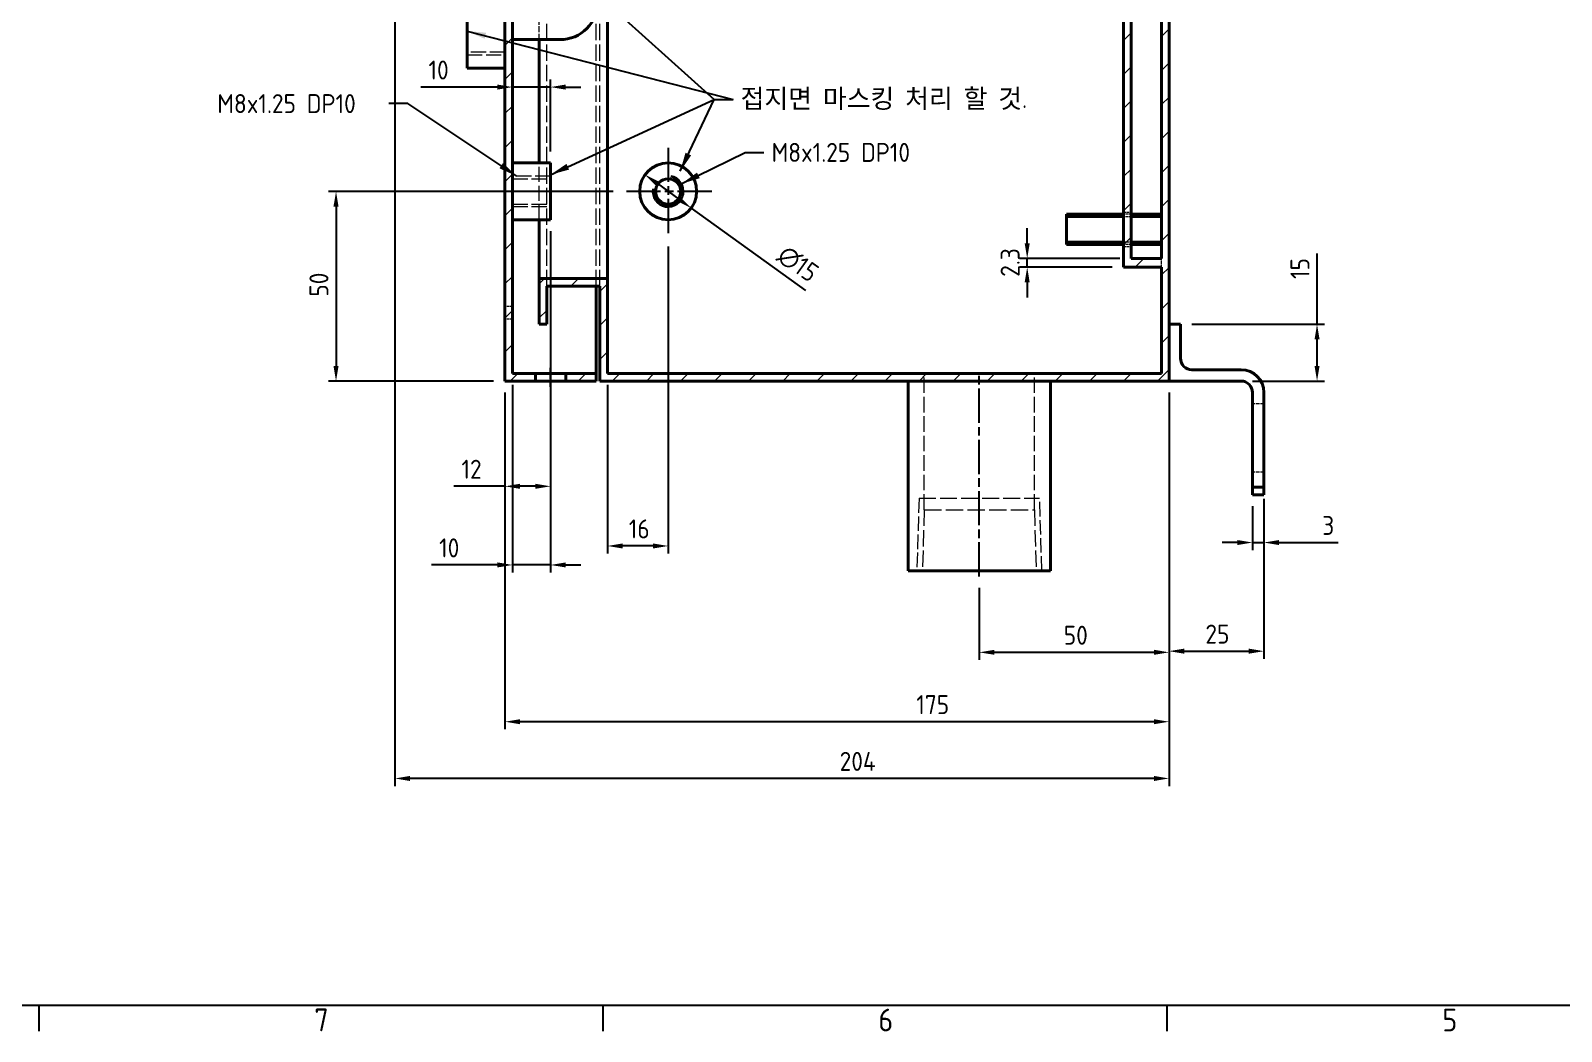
# Model space of a CAD drawing. Header units: millimetres. Extents: x 0 to 2378, y 0 to 1682.
# Drawn here: x 1335.5 to 1738.8, y 33.1 to 297 of the extents above; entities that cross this region are included whole.
import ezdxf

# ---------------------------------------------------------------- set-up
doc = ezdxf.new("R2010")
doc.units = ezdxf.units.MM
doc.header["$LTSCALE"] = 2
doc.linetypes.add('CHAIN', pattern=[0.3543, 0.2362, -0.0295, 0.0591, -0.0295])
doc.linetypes.add('DASHED', pattern=[0.2067, 0.1654, -0.0413])
doc.layers.get('0').update_dxf_attribs({"color": 3, "lineweight": 25})
for name, color, linetype, lineweight in [('가려진 것(ISO)', 2, 'DASHED', 18), ('가시적인 것(ISO)', 3, 'Continuous', 40), ('가시적인 좁은 것(ISO)', 3, 'Continuous', 35), ('경계(ISO)', 7, 'Continuous', 25), ('기호(ISO)', 5, 'Continuous', 25), ('중심 표식(ISO)', 1, 'Continuous', 25), ('중심선(ISO)', 1, 'Continuous', 25), ('치수(ISO)', 2, 'Continuous', 25), ('해치(ISO)', 7, 'Continuous', 18)]:
    doc.layers.add(name, color=color, linetype=linetype, lineweight=lineweight)
doc.styles.add('문자 텍스트_M2B', font='isocp.shx')
doc.styles.add('치수 텍스트_PSTEK_POSCO', font='isocp.shx')
doc.dimstyles.new('치수_PSTEK_POSCO', dxfattribs={"dimscale": 2, "dimtxt": 2.5, "dimasz": 2, "dimexe": 1, "dimexo": 1.5, "dimgap": 1, "dimtad": 1, "dimrnd": 1e-08, "dimdsep": 46, "dimtxsty": '치수 텍스트_PSTEK_POSCO', "dimcen": 0.09, "dimdle": 10, "dimclrd": 7, "dimclre": 7, "dimclrt": 2, "dimadec": 1, "dimazin": 2, "dimtfac": 1, "dimtmove": 0, "dimatfit": 3, "dimfxl": 0, "dimtolj": 1, "dimlwd": -1, "dimlwe": -1, "dimarcsym": 0})
doc.dimstyles.new('치수_PSTEK_POSCO$7', dxfattribs={"dimscale": 2, "dimtxt": 2.5, "dimasz": 2.5, "dimexe": 1, "dimexo": 1.5, "dimgap": 1, "dimtad": 1, "dimrnd": 1e-08, "dimdsep": 46, "dimtxsty": '치수 텍스트_PSTEK_POSCO', "dimcen": 0.09, "dimdle": 10, "dimclrd": 7, "dimclre": 7, "dimclrt": 2, "dimadec": 1, "dimazin": 2, "dimtfac": 1, "dimtmove": 0, "dimatfit": 3, "dimfxl": 0, "dimtolj": 1, "dimlwd": -1, "dimlwe": -1, "dimarcsym": 0})

# ---------------------------------------------------------------- blocks, each defined once
blk = doc.blocks.new('경계 Default Border')
at = {"layer": '경계(ISO)'}
for p, q in [((668.81, 20), (668.81, 16.6)), ((743.12, 20), (743.12, 16.6)), ((817.44, 20), (817.44, 16.6))]:
    blk.add_line(p, q, dxfattribs=at)
at = {"layer": '경계(ISO)', "flags": 128}
blk.add_lwpolyline([(20, 20), (20, 821), (1169, 821), (1169, 20), (20, 20)], dxfattribs=at)
at = {"layer": '경계(ISO)', "color": 2, "char_height": 3, "attachment_point": 7, "style": '문자 텍스트_M2B'}
for s, insert in [('7', (705.11, 16.59)), ('6', (779.43, 16.57)), ('5', (853.74, 16.57))]:
    blk.add_mtext(s, dxfattribs=dict(at, insert=insert))
blk = doc.blocks.new('*D44')
at = {"layer": 'Defpoints', "color": 0, "transparency": 16777216}
for p in [(1638.46, 219.57), (1654.46, 204.57), (1674.46, 204.57)]:
    blk.add_point(p, dxfattribs=at)
at = {"layer": '치수(ISO)', "color": 7, "transparency": 16777216}
for p, q in [((1674.46, 219.57), (1674.46, 238.18)), ((1641.46, 219.57), (1676.46, 219.57)), ((1674.46, 208.57), (1674.46, 215.57)), ((1657.46, 204.57), (1676.46, 204.57))]:
    blk.add_line(p, q, dxfattribs=at)
for points in [[(1673.8, 215.57), (1675.13, 215.57), (1674.46, 219.57)], [(1673.8, 208.57), (1675.13, 208.57), (1674.46, 204.57)]]:
    blk.add_solid(points, dxfattribs=at)
at = {"layer": '치수(ISO)', "color": 2, "transparency": 16777216, "insert": (1669.96, 231.47), "char_height": 5, "attachment_point": 4, "rotation": 90, "style": '치수 텍스트_PSTEK_POSCO'}
blk.add_mtext('\\A1;15', dxfattribs=at)
blk = doc.blocks.new('*D59')
at = {"layer": 'Defpoints', "color": 0, "transparency": 16777216}
for p in [(1460.46, 204.57), (1635.46, 204.57), (1460.46, 114.78)]:
    blk.add_point(p, dxfattribs=at)
at = {"layer": '치수(ISO)', "color": 7, "transparency": 16777216}
for p, q in [((1460.46, 201.57), (1460.46, 112.78)), ((1635.46, 201.57), (1635.46, 112.78)), ((1631.46, 114.78), (1464.46, 114.78))]:
    blk.add_line(p, q, dxfattribs=at)
for points in [[(1464.46, 115.44), (1464.46, 114.11), (1460.46, 114.78)], [(1631.46, 115.44), (1631.46, 114.11), (1635.46, 114.78)]]:
    blk.add_solid(points, dxfattribs=at)
at = {"layer": '치수(ISO)', "color": 2, "transparency": 16777216, "insert": (1568.86, 119.28), "char_height": 5, "attachment_point": 4, "style": '치수 텍스트_PSTEK_POSCO'}
blk.add_mtext('\\A1;175', dxfattribs=at)
blk = doc.blocks.new('*D65')
at = {"layer": 'Defpoints', "color": 0, "transparency": 16777216}
for p in [(1598.08, 236.87), (1623.46, 234.57), (1625.46, 236.87)]:
    blk.add_point(p, dxfattribs=at)
at = {"layer": '치수(ISO)', "color": 7, "transparency": 16777216}
for p, q in [((1598.08, 240.87), (1598.08, 244.87)), ((1622.46, 236.87), (1596.08, 236.87)), ((1620.46, 234.57), (1596.08, 234.57)), ((1598.08, 234.57), (1598.08, 236.87)), ((1598.08, 230.57), (1598.08, 226.57))]:
    blk.add_line(p, q, dxfattribs=at)
for points in [[(1597.41, 240.87), (1598.74, 240.87), (1598.08, 236.87)], [(1597.41, 230.57), (1598.74, 230.57), (1598.08, 234.57)]]:
    blk.add_solid(points, dxfattribs=at)
at = {"layer": '치수(ISO)', "color": 2, "transparency": 16777216, "insert": (1593.58, 232.06), "char_height": 5, "attachment_point": 4, "rotation": 90, "style": '치수 텍스트_PSTEK_POSCO'}
blk.add_mtext('\\A1;2.3', dxfattribs=at)
blk = doc.blocks.new('*D81')
at = {"layer": 'Defpoints', "color": 0, "transparency": 16777216}
for p in [(1635.46, 204.57), (1585.46, 153.07), (1635.46, 133.07)]:
    blk.add_point(p, dxfattribs=at)
at = {"layer": '치수(ISO)', "color": 7, "transparency": 16777216}
for p, q in [((1635.46, 201.57), (1635.46, 131.07)), ((1585.46, 150.07), (1585.46, 131.07)), ((1589.46, 133.07), (1631.46, 133.07))]:
    blk.add_line(p, q, dxfattribs=at)
for points in [[(1589.46, 133.74), (1589.46, 132.41), (1585.46, 133.07)], [(1631.46, 133.74), (1631.46, 132.41), (1635.46, 133.07)]]:
    blk.add_solid(points, dxfattribs=at)
at = {"layer": '치수(ISO)', "color": 2, "transparency": 16777216, "insert": (1607.71, 137.57), "char_height": 5, "attachment_point": 4, "style": '치수 텍스트_PSTEK_POSCO'}
blk.add_mtext('\\A1;50', dxfattribs=at)
blk = doc.blocks.new('*D106')
at = {"layer": 'Defpoints', "color": 0, "transparency": 16777216}
for p in [(1460.46, 204.57), (1472.46, 203.07), (1472.46, 176.83)]:
    blk.add_point(p, dxfattribs=at)
at = {"layer": '치수(ISO)', "color": 7, "transparency": 16777216}
for p, q in [((1460.46, 201.57), (1460.46, 174.83)), ((1472.46, 200.07), (1472.46, 174.83)), ((1460.46, 176.83), (1447, 176.83)), ((1468.46, 176.83), (1464.46, 176.83))]:
    blk.add_line(p, q, dxfattribs=at)
for points in [[(1464.46, 177.5), (1464.46, 176.16), (1460.46, 176.83)], [(1468.46, 177.5), (1468.46, 176.16), (1472.46, 176.83)]]:
    blk.add_solid(points, dxfattribs=at)
at = {"layer": '치수(ISO)', "color": 2, "transparency": 16777216, "insert": (1449, 181.33), "char_height": 5, "attachment_point": 4, "style": '치수 텍스트_PSTEK_POSCO'}
blk.add_mtext('\\A1;12', dxfattribs=at)
blk = doc.blocks.new('*D114')
at = {"layer": 'Defpoints', "color": 0, "transparency": 16777216}
for p in [(1635.46, 204.57), (1660.46, 176.57), (1660.46, 133.37)]:
    blk.add_point(p, dxfattribs=at)
at = {"layer": '치수(ISO)', "color": 7, "transparency": 16777216}
for p, q in [((1635.46, 201.57), (1635.46, 131.37)), ((1660.46, 173.57), (1660.46, 131.37)), ((1639.46, 133.37), (1656.46, 133.37))]:
    blk.add_line(p, q, dxfattribs=at)
for points in [[(1639.46, 134.04), (1639.46, 132.7), (1635.46, 133.37)], [(1656.46, 134.04), (1656.46, 132.7), (1660.46, 133.37)]]:
    blk.add_solid(points, dxfattribs=at)
at = {"layer": '치수(ISO)', "color": 2, "transparency": 16777216, "insert": (1645.04, 137.87), "char_height": 5, "attachment_point": 4, "style": '치수 텍스트_PSTEK_POSCO'}
blk.add_mtext('\\A1;25', dxfattribs=at)
blk = doc.blocks.new('*D115')
at = {"layer": 'Defpoints', "color": 0, "transparency": 16777216}
for p in [(1657.46, 174.57), (1660.46, 174.57), (1660.46, 162.01)]:
    blk.add_point(p, dxfattribs=at)
at = {"layer": '치수(ISO)', "color": 7, "transparency": 16777216}
for p, q in [((1657.46, 171.57), (1657.46, 160.01)), ((1660.46, 171.57), (1660.46, 160.01)), ((1653.46, 162.01), (1649.46, 162.01)), ((1657.46, 162.01), (1660.46, 162.01)), ((1664.46, 162.01), (1680.04, 162.01))]:
    blk.add_line(p, q, dxfattribs=at)
for points in [[(1653.46, 162.67), (1653.46, 161.34), (1657.46, 162.01)], [(1664.46, 162.67), (1664.46, 161.34), (1660.46, 162.01)]]:
    blk.add_solid(points, dxfattribs=at)
at = {"layer": '치수(ISO)', "color": 2, "transparency": 16777216, "insert": (1675.83, 166.51), "char_height": 5, "attachment_point": 4, "style": '치수 텍스트_PSTEK_POSCO'}
blk.add_mtext('\\A1;3', dxfattribs=at)
blk = doc.blocks.new('*D145')
at = {"layer": 'Defpoints', "color": 0, "transparency": 16777216}
for p in [(1431.46, 347.07), (1635.46, 204.57), (1431.46, 99.82)]:
    blk.add_point(p, dxfattribs=at)
at = {"layer": '치수(ISO)', "color": 7, "transparency": 16777216}
for p, q in [((1431.46, 344.07), (1431.46, 97.82)), ((1635.46, 201.57), (1635.46, 97.82)), ((1631.46, 99.82), (1435.46, 99.82))]:
    blk.add_line(p, q, dxfattribs=at)
for points in [[(1435.46, 100.49), (1435.46, 99.15), (1431.46, 99.82)], [(1631.46, 100.49), (1631.46, 99.15), (1635.46, 99.82)]]:
    blk.add_solid(points, dxfattribs=at)
at = {"layer": '치수(ISO)', "color": 2, "transparency": 16777216, "insert": (1548.65, 104.32), "char_height": 5, "attachment_point": 4, "style": '치수 텍스트_PSTEK_POSCO'}
blk.add_mtext('\\A1;204', dxfattribs=at)
blk = doc.blocks.new('*D163')
at = {"layer": 'Defpoints', "color": 0, "transparency": 16777216}
for p in [(1472.46, 247.07), (1462.46, 206.57), (1462.46, 156.1)]:
    blk.add_point(p, dxfattribs=at)
at = {"layer": '치수(ISO)', "color": 7, "transparency": 16777216}
for p, q in [((1472.46, 244.07), (1472.46, 154.1)), ((1462.46, 203.57), (1462.46, 154.1)), ((1458.46, 156.1), (1441.11, 156.1)), ((1472.46, 156.1), (1462.46, 156.1)), ((1476.46, 156.1), (1480.46, 156.1))]:
    blk.add_line(p, q, dxfattribs=at)
for points in [[(1458.46, 156.77), (1458.46, 155.44), (1462.46, 156.1)], [(1476.46, 156.77), (1476.46, 155.44), (1472.46, 156.1)]]:
    blk.add_solid(points, dxfattribs=at)
at = {"layer": '치수(ISO)', "color": 2, "transparency": 16777216, "insert": (1443.11, 160.6), "char_height": 5, "attachment_point": 4, "style": '치수 텍스트_PSTEK_POSCO'}
blk.add_mtext('\\A1;10', dxfattribs=at)
blk = doc.blocks.new('*D164')
at = {"layer": 'Defpoints', "color": 0, "transparency": 16777216}
for p in [(1503.46, 243.07), (1487.46, 206.57), (1487.46, 161.1)]:
    blk.add_point(p, dxfattribs=at)
at = {"layer": '치수(ISO)', "color": 7, "transparency": 16777216}
for p, q in [((1503.46, 240.07), (1503.46, 159.1)), ((1487.46, 203.57), (1487.46, 159.1)), ((1499.46, 161.1), (1491.46, 161.1))]:
    blk.add_line(p, q, dxfattribs=at)
for points in [[(1491.46, 161.77), (1491.46, 160.44), (1487.46, 161.1)], [(1499.46, 161.77), (1499.46, 160.44), (1503.46, 161.1)]]:
    blk.add_solid(points, dxfattribs=at)
at = {"layer": '치수(ISO)', "color": 2, "transparency": 16777216, "insert": (1493.09, 165.6), "char_height": 5, "attachment_point": 4, "style": '치수 텍스트_PSTEK_POSCO'}
blk.add_mtext('\\A1;16', dxfattribs=at)
blk = doc.blocks.new('*D165')
at = {"layer": 'Defpoints', "color": 0, "transparency": 16777216}
for p in [(1491.96, 254.57), (1415.94, 204.57), (1460.46, 204.57)]:
    blk.add_point(p, dxfattribs=at)
at = {"layer": '치수(ISO)', "color": 7, "transparency": 16777216}
for p, q in [((1488.96, 254.57), (1413.94, 254.57)), ((1415.94, 250.57), (1415.94, 208.57)), ((1457.46, 204.57), (1413.94, 204.57))]:
    blk.add_line(p, q, dxfattribs=at)
for points in [[(1415.27, 250.57), (1416.61, 250.57), (1415.94, 254.57)], [(1415.27, 208.57), (1416.61, 208.57), (1415.94, 204.57)]]:
    blk.add_solid(points, dxfattribs=at)
at = {"layer": '치수(ISO)', "color": 2, "transparency": 16777216, "insert": (1411.44, 226.82), "char_height": 5, "attachment_point": 4, "rotation": 90, "style": '치수 텍스트_PSTEK_POSCO'}
blk.add_mtext('\\A1;50', dxfattribs=at)
blk = doc.blocks.new('*D173')
at = {"layer": 'Defpoints', "color": 0, "transparency": 16777216}
for p in [(1497.38, 258.96), (1509.54, 250.19)]:
    blk.add_point(p, dxfattribs=at)
at = {"layer": '치수(ISO)', "color": 7, "transparency": 16777216}
for p, q in [((1500.62, 256.62), (1506.3, 252.53)), ((1509.54, 250.19), (1539.65, 228.47))]:
    blk.add_line(p, q, dxfattribs=at)
for points in [[(1501.01, 257.16), (1500.23, 256.08), (1497.38, 258.96)], [(1506.69, 253.07), (1505.91, 251.98), (1509.54, 250.19)]]:
    blk.add_solid(points, dxfattribs=at)
at = {"layer": '치수(ISO)', "color": 2, "transparency": 16777216, "insert": (1533.2, 238.67), "char_height": 5, "attachment_point": 4, "rotation": 324.1958, "style": '치수 텍스트_PSTEK_POSCO'}
blk.add_mtext('\\A1;∅15', dxfattribs=at)
blk = doc.blocks.new('*D174')
at = {"layer": 'Defpoints', "color": 0, "transparency": 16777216}
for p in [(1472.46, 282.07), (1462.46, 262.07), (1472.46, 262.07)]:
    blk.add_point(p, dxfattribs=at)
at = {"layer": '치수(ISO)', "color": 7, "transparency": 16777216}
for p, q in [((1462.46, 265.07), (1462.46, 284.07)), ((1472.46, 265.07), (1472.46, 284.07)), ((1458.46, 282.07), (1438.31, 282.07)), ((1472.46, 282.07), (1462.46, 282.07)), ((1476.46, 282.07), (1480.46, 282.07))]:
    blk.add_line(p, q, dxfattribs=at)
for points in [[(1458.46, 282.74), (1458.46, 281.41), (1462.46, 282.07)], [(1476.46, 282.74), (1476.46, 281.41), (1472.46, 282.07)]]:
    blk.add_solid(points, dxfattribs=at)
at = {"layer": '치수(ISO)', "color": 2, "transparency": 16777216, "insert": (1440.31, 286.57), "char_height": 5, "attachment_point": 4, "style": '치수 텍스트_PSTEK_POSCO'}
blk.add_mtext('\\A1;10', dxfattribs=at)

msp = doc.modelspace()

# ---------------------------------------------------------------- hatches: boundary and pattern name
at = {"layer": '해치(ISO)'}
h = msp.add_hatch(dxfattribs=at)
h.set_pattern_fill('ANSI31', color=256, scale=50.8, style=0)
h.set_pattern_definition([(45, (0, 0), (-4.490128, 4.490128), [])])
h.paths.add_polyline_path([(1565.462, 624.5732), (1565.462, 589.5732), (1485.462, 589.5732), (1485.462, 564.5732), (1471.462, 564.5732), (1471.462, 574.5732), (1469.462, 574.5732), (1469.462, 562.5732), (1487.462, 562.5732), (1487.462, 587.5732), (1567.462, 587.5732), (1567.462, 622.5732), (1568.962, 622.5732), (1568.962, 618.5732), (1572.0035, 618.5732), (1572.0035, 623.5732), (1571.212, 623.5732), (1571.212, 624.5732)])
h.paths.add_polyline_path([(1633.462, 557.2732), (1633.462, 236.8732), (1625.462, 236.8732), (1625.462, 537.9522), (1623.462, 537.9522), (1623.462, 234.5732), (1633.462, 234.5732), (1633.462, 206.5732), (1487.462, 206.5732), (1487.462, 231.5732), (1469.462, 231.5732), (1469.462, 219.5732), (1471.462, 219.5732), (1471.462, 229.5732), (1485.462, 229.5732), (1485.462, 204.5732), (1635.462, 204.5732), (1635.462, 624.5732), (1629.712, 624.5732), (1629.712, 623.5732), (1628.9205, 623.5732), (1628.9205, 618.5732), (1631.962, 618.5732), (1631.962, 622.5732), (1633.462, 622.5732), (1633.462, 559.5732), (1623.462, 559.5732), (1623.462, 541.1942), (1625.462, 541.1942), (1625.462, 557.2732)])
h.paths.add_polyline_path([(1620.462, 622.5732), (1620.962, 622.5732), (1620.962, 618.5732), (1624.0035, 618.5732), (1624.0035, 623.5732), (1623.212, 623.5732), (1623.212, 624.5732), (1620.462, 624.5732)])
h.paths.add_polyline_path([(1579.962, 622.5732), (1580.462, 622.5732), (1580.462, 624.5732), (1577.712, 624.5732), (1577.712, 623.5732), (1576.9205, 623.5732), (1576.9205, 618.5732), (1579.962, 618.5732)])
h.paths.add_polyline_path([(1476.462, 206.5732), (1476.462, 204.5732), (1484.462, 204.5732), (1484.462, 206.5732)])
h.paths.add_polyline_path([(1460.462, 376.5732), (1440.462, 376.5732), (1440.462, 364.5732), (1442.462, 364.5732), (1442.462, 374.5732), (1460.462, 374.5732), (1460.462, 204.5732), (1468.462, 204.5732), (1468.462, 206.5732), (1462.462, 206.5732), (1462.462, 387.0732), (1460.462, 387.0732)])
h.paths.add_polyline_path([(1462.462, 587.5732), (1484.462, 587.5732), (1484.462, 589.5732), (1460.462, 589.5732), (1460.462, 529.5732), (1442.462, 529.5732), (1442.462, 539.5732), (1440.462, 539.5732), (1440.462, 527.5732), (1460.462, 527.5732), (1460.462, 517.0732), (1462.462, 517.0732)])
h.paths.add_polyline_path([(1431.462, 347.0732), (1459.462, 347.0732), (1459.462, 349.0732), (1433.462, 349.0732), (1433.462, 403.0732), (1431.462, 403.0732)])
h.paths.add_polyline_path([(1459.462, 557.0732), (1431.462, 557.0732), (1431.462, 501.0732), (1433.462, 501.0732), (1433.462, 555.0732), (1459.462, 555.0732)])

# ---------------------------------------------------------------- linework, layer by layer
at = {"layer": '가려진 것(ISO)', "ltscale": 13.070212}
for p, q in [((1471.462, 229.5732), (1471.462, 564.5732)), ((1484.462, 229.5732), (1484.462, 564.5732)), ((1485.462, 229.5732), (1485.462, 564.5732))]:
    msp.add_line(p, q, dxfattribs=at)
at = {"layer": '가려진 것(ISO)', "ltscale": 4.761642}
msp.add_line((1469.462, 294.5732), (1469.462, 299.5732), dxfattribs=at)
at = {"layer": '가려진 것(ISO)', "ltscale": 12.094824}
for p, q in [((1460.462, 291.2497), (1450.462, 291.2497)), ((1450.462, 290.5732), (1460.462, 290.5732)), ((1472.462, 258.5732), (1462.462, 258.5732)), ((1469.462, 247.0732), (1469.462, 262.0732)), ((1462.462, 257.8967), (1472.462, 257.8967)), ((1462.462, 251.2497), (1472.462, 251.2497)), ((1462.462, 250.5732), (1472.462, 250.5732))]:
    msp.add_line(p, q, dxfattribs=at)
at = {"layer": '가려진 것(ISO)', "ltscale": 1.904597}
for p, q in [((1623.462, 249.0732), (1625.462, 249.0732)), ((1625.462, 248.5732), (1623.462, 248.5732)), ((1625.462, 247.8292), (1623.462, 247.8292)), ((1623.462, 241.3172), (1625.462, 241.3172)), ((1625.462, 240.5732), (1623.462, 240.5732)), ((1623.462, 240.0732), (1625.462, 240.0732)), ((1462.462, 224.2232), (1460.462, 224.2232)), ((1462.462, 220.9232), (1460.462, 220.9232))]:
    msp.add_line(p, q, dxfattribs=at)
at = {"layer": '가려진 것(ISO)', "ltscale": 2.190301}
msp.add_line((1633.462, 234.5732), (1633.462, 236.8732), dxfattribs=at)
at = {"layer": '가려진 것(ISO)', "ltscale": 12.408604}
for p, q in [((1570.962, 170.6652), (1570.962, 206.5732)), ((1599.962, 170.6652), (1599.962, 206.5732))]:
    msp.add_line(p, q, dxfattribs=at)
at = {"layer": '가려진 것(ISO)', "ltscale": 2.856945}
for p, q in [((1660.462, 198.5732), (1657.462, 198.5732)), ((1660.462, 180.5732), (1657.462, 180.5732))]:
    msp.add_line(p, q, dxfattribs=at)
at = {"layer": '가려진 것(ISO)', "ltscale": 11.556195}
for p, q in [((1569.5763, 173.6732), (1568.9794, 154.5732)), ((1601.9446, 154.5732), (1601.3477, 173.6732))]:
    msp.add_line(p, q, dxfattribs=at)
at = {"layer": '가려진 것(ISO)', "ltscale": 13.413553}
msp.add_line((1569.5763, 173.6732), (1601.3477, 173.6732), dxfattribs=at)
at = {"layer": '가려진 것(ISO)', "ltscale": 12.981647}
for p, q in [((1570.962, 170.6652), (1570.4591, 154.5732)), ((1599.962, 170.6652), (1600.4648, 154.5732))]:
    msp.add_line(p, q, dxfattribs=at)
at = {"layer": '가려진 것(ISO)', "ltscale": 13.773915}
msp.add_line((1570.962, 170.6652), (1599.962, 170.6652), dxfattribs=at)
at = {"layer": '가시적인 것(ISO)'}
for p, q in [((1635.462, 204.5732), (1635.462, 624.5732)), ((1487.462, 231.5732), (1487.462, 562.5732)), ((1633.462, 557.2732), (1633.462, 236.8732)), ((1623.462, 537.9522), (1623.462, 234.5732)), ((1625.462, 236.8732), (1625.462, 537.9522)), ((1462.462, 206.5732), (1462.462, 387.0732)), ((1460.462, 374.5732), (1460.462, 204.5732)), ((1450.462, 302.0732), (1450.462, 287.0732)), ((1474.962, 294.5732), (1462.462, 294.5732)), ((1469.462, 262.0732), (1469.462, 294.5732)), ((1460.462, 287.0732), (1450.462, 287.0732)), ((1462.462, 262.0732), (1472.462, 262.0732)), ((1472.462, 247.0732), (1472.462, 262.0732)), ((1462.462, 247.0732), (1472.462, 247.0732)), ((1469.462, 231.5732), (1469.462, 247.0732)), ((1608.462, 248.5732), (1608.462, 240.5732)), ((1623.462, 248.5732), (1608.462, 248.5732)), ((1633.462, 248.5732), (1625.462, 248.5732)), ((1623.462, 240.5732), (1608.462, 240.5732)), ((1633.462, 240.5732), (1625.462, 240.5732)), ((1623.462, 234.5732), (1633.462, 234.5732)), ((1633.462, 236.8732), (1625.462, 236.8732)), ((1633.462, 234.5732), (1633.462, 206.5732)), ((1469.462, 231.5732), (1469.462, 219.5732)), ((1487.462, 231.5732), (1469.462, 231.5732)), ((1487.462, 206.5732), (1487.462, 231.5732)), ((1471.462, 219.5732), (1471.462, 229.5732)), ((1471.462, 229.5732), (1485.462, 229.5732)), ((1484.462, 206.5732), (1484.462, 229.5732)), ((1485.462, 229.5732), (1485.462, 204.5732)), ((1469.462, 219.5732), (1471.462, 219.5732)), ((1635.462, 219.5732), (1638.462, 219.5732)), ((1638.462, 219.5732), (1638.462, 210.5732)), ((1468.462, 206.5732), (1462.462, 206.5732)), ((1468.462, 204.5732), (1468.462, 206.5732)), ((1468.462, 206.5732), (1476.462, 206.5732)), ((1476.462, 206.5732), (1476.462, 204.5732)), ((1484.462, 206.5732), (1476.462, 206.5732)), ((1484.462, 204.5732), (1484.462, 206.5732)), ((1633.462, 206.5732), (1487.462, 206.5732)), ((1641.462, 207.5732), (1654.462, 207.5732)), ((1460.462, 204.5732), (1468.462, 204.5732)), ((1476.462, 204.5732), (1468.462, 204.5732)), ((1476.462, 204.5732), (1484.462, 204.5732)), ((1485.462, 204.5732), (1635.462, 204.5732)), ((1566.712, 154.5732), (1566.712, 204.5732)), ((1604.212, 154.5732), (1604.212, 204.5732)), ((1635.462, 204.5732), (1654.462, 204.5732)), ((1657.462, 176.5732), (1657.462, 201.5732)), ((1660.462, 201.5732), (1660.462, 176.5732)), ((1660.462, 176.5732), (1657.462, 176.5732)), ((1657.462, 176.5732), (1657.462, 174.5732)), ((1657.462, 174.5732), (1660.462, 174.5732)), ((1660.462, 174.5732), (1660.462, 176.5732)), ((1604.212, 154.5732), (1566.712, 154.5732))]:
    msp.add_line(p, q, dxfattribs=at)
for radius in [7.5, 3.3235]:
    msp.add_circle((1503.462, 254.5732), radius, dxfattribs=at)
for centre, radius, start, end in [((1474.962, 304.5732), 10, 270, 0), ((1641.462, 210.5732), 3, 180, 270), ((1654.462, 201.5732), 6, 0, 90), ((1654.462, 201.5732), 3, 0, 90)]:
    msp.add_arc(centre, radius, start, end, dxfattribs=at)
at = {"layer": '가시적인 좁은 것(ISO)'}
for p, q in [((1623.462, 247.8292), (1608.462, 247.8292)), ((1633.462, 247.8292), (1625.462, 247.8292)), ((1608.462, 241.3172), (1623.462, 241.3172)), ((1625.462, 241.3172), (1633.462, 241.3172))]:
    msp.add_line(p, q, dxfattribs=at)
msp.add_arc((1503.462, 254.5732), 4, 170, 80, dxfattribs=at)
at = {"layer": '중심 표식(ISO)', "linetype": 'CHAIN', "ltscale": 19.051651}
for p, q in [((1503.462, 266.0732), (1503.462, 243.0732)), ((1514.962, 254.5732), (1491.962, 254.5732))]:
    msp.add_line(p, q, dxfattribs=at)
at = {"layer": '중심선(ISO)', "linetype": 'CHAIN', "ltscale": 2.777919}
msp.add_line((1472.462, 203.0732), (1472.462, 208.0732), dxfattribs=at)
at = {"layer": '중심선(ISO)', "linetype": 'CHAIN', "ltscale": 19.051651}
msp.add_line((1585.462, 153.0732), (1585.462, 206.0732), dxfattribs=at)

# ---------------------------------------------------------------- block references
at = {"xscale": 2, "yscale": 2, "zscale": 2}
msp.add_blockref('경계 Default Border', (0, 0), dxfattribs=at)

# ---------------------------------------------------------------- texts
at = {"layer": '기호(ISO)', "color": 2, "char_height": 5, "width": 43.216925, "attachment_point": 4, "line_spacing_factor": 0.4375, "style": '치수 텍스트_PSTEK_POSCO'}
for insert in [(1384.6506, 277.714), (1530.7179, 264.8513)]:
    msp.add_mtext('{M8x1.25 DP10}', dxfattribs=dict(at, insert=insert))
at = {"layer": '기호(ISO)', "color": 2, "char_height": 5, "attachment_point": 4, "style": '치수 텍스트_PSTEK_POSCO'}
for insert in [(1522.5522, 278.7852), (1522.5529, 278.7847), (1522.553, 278.7848)]:
    msp.add_mtext('{ }', dxfattribs=dict(at, insert=insert))
at = {"layer": '기호(ISO)', "color": 2, "insert": (1522.5534, 278.7845), "char_height": 5, "width": 76.961495, "attachment_point": 4, "style": '치수 텍스트_PSTEK_POSCO'}
msp.add_mtext('{\\fSystem|b0|i0;\\H5.0000;접지면\\fISOCP|b0|i0;\\H5.0000; \\fSystem|b0|i0;\\H5.0000;마스킹\\fISOCP|b0|i0;\\H5.0000; \\fSystem|b0|i0;\\H5.0000;처리\\fISOCP|b0|i0;\\H5.0000; \\fSystem|b0|i0;\\H5.0000;할\\fISOCP|b0|i0;\\H5.0000; \\fSystem|b0|i0;\\H5.0000;것\\fISOCP|b0|i0;\\H5.0000;.}', dxfattribs=at)

# ---------------------------------------------------------------- dimensions: what is measured, and where the dimension line sits
at = {"layer": '치수(ISO)', "color": 7}
for base, p1, p2, angle, override, picture, middle in [((1431.462, 99.8197), (1635.462, 204.5732), (1431.462, 347.0732), 180, {"dimdec": 2, "dimtp": 0, "dimtm": 0, "dimtdec": 2, "dimtofl": 0, "dimatfit": 1}, '*D145', (1553.462, 99.8197)), ((1472.462, 282.0732), (1462.462, 262.0732), (1472.462, 262.0732), 180, {"dimdec": 2, "dimtp": 0, "dimtm": 0, "dimtdec": 2, "dimtofl": 1, "dimatfit": 1}, '*D174', (1442.5602, 282.0732)), ((1415.9409, 204.5732), (1491.962, 254.5732), (1460.462, 204.5732), 90, {"dimdec": 2, "dimtp": 0, "dimtm": 0, "dimtdec": 2, "dimtofl": 0, "dimatfit": 1}, '*D165', (1415.9409, 229.5732)), ((1487.462, 161.1041), (1503.462, 243.0732), (1487.462, 206.5732), 180, {"dimdec": 2, "dimtp": 0, "dimtm": 0, "dimtdec": 2, "dimtofl": 0, "dimatfit": 1}, '*D164', (1495.462, 161.1041)), ((1598.0767, 236.8732), (1623.462, 234.5732), (1625.462, 236.8732), 270, {"dimdec": 2, "dimtp": 0, "dimtm": 0, "dimtdec": 2, "dimtofl": 1, "dimatfit": 1}, '*D65', (1598.0767, 235.7232)), ((1674.462, 204.5732), (1638.462, 219.5732), (1654.462, 204.5732), 90, {"dimdec": 2, "dimtp": 0, "dimtm": 0, "dimtdec": 2, "dimtofl": 0, "dimatfit": 2}, '*D44', (1674.462, 233.8265)), ((1472.462, 176.8313), (1460.462, 204.5732), (1472.462, 203.0732), 180, {"dimdec": 2, "dimtp": 0, "dimtm": 0, "dimtdec": 2, "dimtofl": 0, "dimatfit": 2}, '*D106', (1451.3986, 176.8313)), ((1460.462, 114.7779), (1635.462, 204.5732), (1460.462, 204.5732), 180, {"dimdec": 2, "dimtp": 0, "dimtm": 0, "dimtdec": 2, "dimtofl": 0, "dimatfit": 1}, '*D59', (1572.962, 114.7779)), ((1660.462, 162.0055), (1657.462, 174.5732), (1660.462, 174.5732), 180, {"dimdec": 2, "dimtp": 0, "dimtm": 0, "dimtdec": 2, "dimtofl": 1, "dimatfit": 1}, '*D115', (1676.9332, 162.0055))]:
    dim = msp.add_linear_dim(base=base, p1=p1, p2=p2, angle=angle, dimstyle='치수_PSTEK_POSCO', override=override, dxfattribs=at)
    dim.commit()
    dim.dimension.update_dxf_attribs({"geometry": picture, "text_midpoint": middle, "dimtype": 160})
dim = msp.add_diameter_dim_2p(p1=(1497.3793, 258.9608), p2=(1509.5446, 250.1855), dimstyle='치수_PSTEK_POSCO', override={"dimdec": 2, "dimlfac": 1, "dimtp": 0, "dimtm": 0, "dimtdec": 2, "dimatfit": 2}, dxfattribs=at)
dim.commit()
dim.dimension.update_dxf_attribs({"geometry": '*D173', "text_midpoint": (1534.2971, 232.3307), "dimtype": 163})
for base, p1, p2, override, picture, middle in [((1462.462, 156.1041), (1472.462, 247.0732), (1462.462, 206.5732), {"dimdec": 2, "dimtp": 0, "dimtm": 0, "dimtdec": 2, "dimtofl": 1, "dimatfit": 1}, '*D163', (1445.3597, 156.1041)), ((1635.462, 133.0732), (1585.462, 153.0732), (1635.462, 204.5732), {"dimdec": 2, "dimtp": 0, "dimtm": 0, "dimtdec": 2, "dimtofl": 0, "dimatfit": 1}, '*D81', (1610.462, 133.0732)), ((1660.462, 133.3687), (1635.462, 204.5732), (1660.462, 176.5732), {"dimdec": 2, "dimtp": 0, "dimtm": 0, "dimtdec": 2, "dimtofl": 0, "dimatfit": 1}, '*D114', (1647.962, 133.3687))]:
    dim = msp.add_linear_dim(base=base, p1=p1, p2=p2, dimstyle='치수_PSTEK_POSCO', override=override, dxfattribs=at)
    dim.commit()
    dim.dimension.update_dxf_attribs({"geometry": picture, "text_midpoint": middle, "dimtype": 160})

# ---------------------------------------------------------------- leaders
at = {"layer": '기호(ISO)', "color": 7, "annotation_type": 0, "has_hookline": 1}
for points, hookline_direction, text_width in [([(1451.0089, 337.0732), (1515.5522, 278.7852), (1520.5522, 278.7852)], 0, 2), ([(1450.462, 296.846), (1520.553, 278.7848)], 0, 2), ([(1472.462, 258.9799), (1515.5529, 278.7847), (1520.5529, 278.7847)], 0, 2), ([(1506.6481, 259.896), (1515.5534, 278.7845), (1520.5534, 278.7845)], 0, 66.7224), ([(1463.6223, 258.5732), (1434.8675, 277.714), (1429.8675, 277.714)], 1, 37.0039), ([(1506.9261, 256.5732), (1523.7179, 264.8513), (1528.7179, 264.8513)], 0, 37.0039)]:
    msp.add_leader(points, dimstyle='치수_PSTEK_POSCO$7', override={"dimtad": 0}, dxfattribs=dict(at, hookline_direction=hookline_direction, text_width=text_width))

doc.saveas('drawing.dxf')
